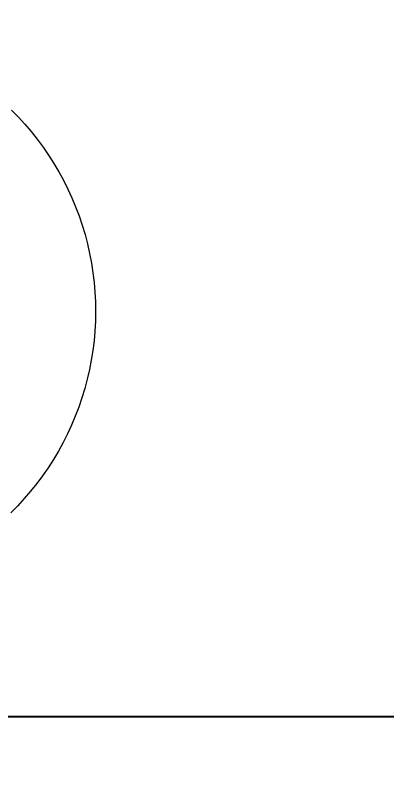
# Model space of a CAD drawing. Header units: inches. Extents: x -12 to 136, y -5 to 104.
# Drawn here: x -2.11 to 0.84, y -0.5 to 5.55 of the extents above; entities that cross this region are included whole.
import ezdxf

# ---------------------------------------------------------------- set-up
doc = ezdxf.new("R2010")
doc.units = ezdxf.units.IN
doc.layers.add('ZANO_R', color=7, linetype='Continuous', lineweight=0)
doc.layers.add('ZANO_W', color=1, linetype='Continuous', lineweight=0)
doc.styles.get("Standard").update_dxf_attribs({"font": 'ARIALUNI.TTF'})
doc.dimstyles.new('amerykanie', dxfattribs={"dimtxt": 50, "dimasz": 50, "dimexe": 0.5, "dimexo": 0.5, "dimgap": 1, "dimtad": 1, "dimdec": 0, "dimzin": 0, "dimlunit": 5, "dimtxsty": 'Standard', "dimcen": 0.09, "dimclrd": 1, "dimclre": 1, "dimclrt": 1, "dimazin": 0, "dimtfac": 1, "dimtdec": 0, "dimtmove": 0, "dimatfit": 3, "dimfxl": 1, "dimtzin": 0, "dimarcsym": 1})

# ---------------------------------------------------------------- blocks, each defined once
blk = doc.blocks.new('*D365')
at = {"layer": 'ZANO_W', "color": 1, "lineweight": -2}
for p, q in [((-3.1728, 7.6986), (-3.7036, 5.9295)), ((0.7194, 7.6986), (-3.1728, 7.6986)), ((-4.6543, 3.7071), (-4.6543, 6.4295)), ((-2.7528, 3.7105), (-2.7528, 6.4295)), ((-5.6543, 5.9295), (-6.6543, 5.9295)), ((-4.6543, 5.9295), (-2.7528, 5.9295)), ((-1.7528, 5.9295), (-0.7528, 5.9295))]:
    blk.add_line(p, q, dxfattribs=at)
at = {"layer": 'ZANO_W', "color": 1}
for points in [[(-5.6543, 5.7628), (-5.6543, 6.0961), (-4.6543, 5.9295)], [(-1.7528, 6.0961), (-1.7528, 5.7628), (-2.7528, 5.9295)]]:
    blk.add_solid(points, dxfattribs=at)
at = {"layer": 'ZANO_W', "color": 1, "insert": (-1.2267, 8.7177), "char_height": 1, "attachment_point": 5}
blk.add_mtext('1 7/8', dxfattribs=at)
blk = doc.blocks.new('*D366')
at = {"layer": 'ZANO_W', "color": 1, "lineweight": -2}
for p, q in [((-3.7035, 2.7072), (-3.7035, -0.5014)), ((14.3398, 2.7071), (14.3398, -0.5014)), ((-2.7035, -0.0014), (13.3398, -0.0014))]:
    blk.add_line(p, q, dxfattribs=at)
at = {"layer": 'ZANO_W', "color": 1}
for points in [[(-2.7035, 0.1653), (-2.7035, -0.168), (-3.7035, -0.0014)], [(13.3398, -0.168), (13.3398, 0.1653), (14.3398, -0.0014)]]:
    blk.add_solid(points, dxfattribs=at)
at = {"layer": 'ZANO_W', "color": 1, "insert": (5.3182, 1.0177), "char_height": 1, "attachment_point": 5}
blk.add_mtext('18 1/16', dxfattribs=at)

msp = doc.modelspace()

# ---------------------------------------------------------------- linework, layer by layer
at = {"layer": 'ZANO_R'}
for p, q in [((-2.13509, 4.79757), (-2.08112, 4.74249)), ((-2.08112, 4.74249), (-2.0291, 4.68557)), ((-2.0291, 4.68557), (-1.97906, 4.6269)), ((-1.97906, 4.6269), (-1.93109, 4.56653)), ((-1.93109, 4.56653), (-1.88522, 4.50454)), ((-1.88522, 4.50454), (-1.84152, 4.44101)), ((-1.84152, 4.44101), (-1.80004, 4.376)), ((-1.80004, 4.376), (-1.76083, 4.30961)), ((-1.76083, 4.30961), (-1.72394, 4.2419)), ((-1.72394, 4.2419), (-1.6894, 4.17295)), ((-1.6894, 4.17295), (-1.65726, 4.10286)), ((-1.65726, 4.10286), (-1.62757, 4.03169)), ((-1.62757, 4.03169), (-1.60034, 3.95955)), ((-1.60034, 3.95955), (-1.57562, 3.88651)), ((-1.57562, 3.88651), (-1.55344, 3.81265)), ((-1.55344, 3.81265), (-1.53382, 3.73808)), ((-1.53382, 3.73808), (-1.51679, 3.66288)), ((-1.51679, 3.66288), (-1.50236, 3.58713)), ((-1.50236, 3.58713), (-1.49056, 3.51092)), ((-1.49056, 3.51092), (-1.48139, 3.43436)), ((-1.48139, 3.43436), (-1.47487, 3.35753)), ((-1.47487, 3.35753), (-1.47101, 3.28051)), ((-1.47101, 3.28051), (-1.46981, 3.20341)), ((-1.46981, 3.20341), (-1.47127, 3.12631)), ((-1.47127, 3.12631), (-1.47538, 3.04931)), ((-1.47538, 3.04931), (-1.48216, 2.9725)), ((-1.48216, 2.9725), (-1.49158, 2.89597)), ((-1.49158, 2.89597), (-1.50364, 2.8198)), ((-1.50364, 2.8198), (-1.51832, 2.7441)), ((-1.51832, 2.7441), (-1.5356, 2.66896)), ((-1.5356, 2.66896), (-1.55547, 2.59445)), ((-1.55547, 2.59445), (-1.5779, 2.52067)), ((-1.5779, 2.52067), (-1.60286, 2.44771)), ((-1.60286, 2.44771), (-1.63032, 2.37566)), ((-1.63032, 2.37566), (-1.66026, 2.30459)), ((-1.66026, 2.30459), (-1.69263, 2.23461)), ((-1.69263, 2.23461), (-1.72739, 2.16578)), ((-1.72739, 2.16578), (-1.76451, 2.09819)), ((-1.76451, 2.09819), (-1.80394, 2.03192)), ((-1.80394, 2.03192), (-1.84564, 1.96706)), ((-1.84564, 1.96706), (-1.88955, 1.90367)), ((-1.88955, 1.90367), (-1.93562, 1.84183)), ((-1.93562, 1.84183), (-1.9838, 1.78163)), ((-1.9838, 1.78163), (-2.03403, 1.72312)), ((-2.03403, 1.72312), (-2.08624, 1.66638)), ((-2.08624, 1.66638), (-2.14039, 1.61147))]:
    msp.add_line(p, q, dxfattribs=at)

# ---------------------------------------------------------------- dimensions: what is measured, and where the dimension line sits
at = {"layer": 'ZANO_W'}
for base, p1, p2, picture, middle in [((-2.75279, 5.92948), (-4.65431, 3.20713), (-2.75279, 3.21045), '*D365', (-2.67282, 8.71767)), ((14.33982, -0.00138), (-3.70347, 3.20722), (14.33982, 3.20709), '*D366', (5.31818, 1.01772))]:
    dim = msp.add_linear_dim(base=base, p1=p1, p2=p2, dimstyle='amerykanie', override={"dimtxt": 1, "dimasz": 1, "dimgap": 0.5, "dimdec": 4, "dimaunit": 1, "dimadec": 1, "dimtdec": 4, "dimtmove": 1, "dimfrac": 2}, dxfattribs=at)
    dim.commit()
    dim.dimension.update_dxf_attribs({"geometry": picture, "text_midpoint": middle})

doc.saveas('drawing.dxf')
